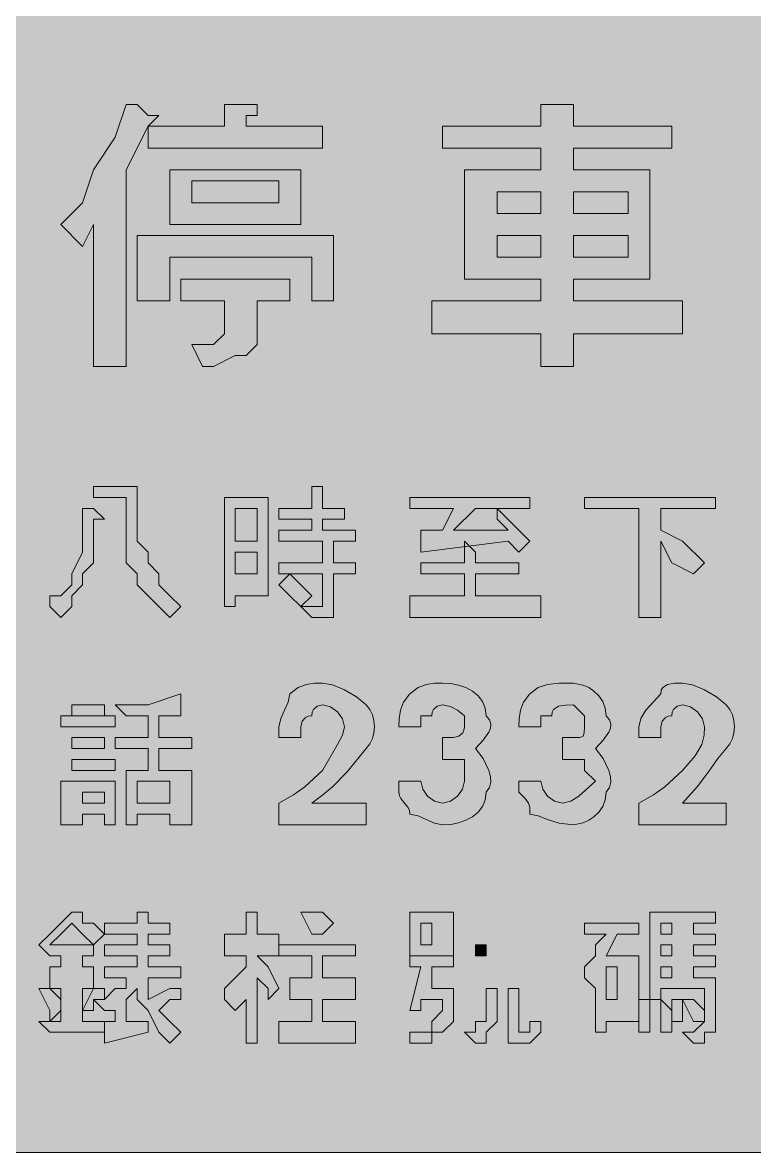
# Model space of a CAD drawing. Header units: metres. Extents: x 10 to 558, y 11 to 259.
# Drawn here: x 284 to 364.4, y 10.6 to 134.8 of the extents above; entities that cross this region are included whole.
import ezdxf

# ---------------------------------------------------------------- set-up
doc = ezdxf.new("R2010")
doc.units = ezdxf.units.M
doc.layers.add('FILL_FIREBRICK_C36B00', color=7, linetype='Continuous', true_color=0xc36b00)
doc.layers.add('FILL_WHITE_FFFFFF', color=7, linetype='Continuous', true_color=0xffffff)

msp = doc.modelspace()

# ---------------------------------------------------------------- hatches: boundary and pattern name
at = {"layer": 'FILL_FIREBRICK_C36B00', "true_color": 0xc36b00}
h = msp.add_hatch(color=7, dxfattribs=at)
h.dxf.hatch_style = 1
h.paths.add_polyline_path([(551.8, 258.91), (552.54, 258.75), (553.8, 258.21), (554.83, 257.44), (555.75, 256.56), (556.54, 256.06), (557.14, 255.47), (557.56, 254.83), (557.85, 254.16), (558.11, 252.85), (558.15, 251.76), (558.15, 17.76), (558.15, 15.36), (557.44, 14.48), (556.95, 13.71), (556.46, 13.17), (556.15, 13.01), (555.75, 12.96), (555.3, 12.17), (554.83, 11.57), (554.34, 11.15), (553.8, 10.86), (552.54, 10.6), (550.95, 10.56), (16.95, 10.56), (13.35, 10.56), (13.3, 10.96), (13.14, 11.27), (12.6, 11.76), (11.83, 12.25), (10.95, 12.96), (10.26, 13.88), (9.9, 14.91), (9.77, 16.17), (9.75, 17.76), (9.75, 251.76), (9.75, 254.16), (9.8, 254.56), (9.94, 254.87), (10.35, 255.36), (10.76, 255.85), (10.9, 256.16), (10.95, 256.56), (11.83, 256.75), (12.6, 257.16), (13.35, 257.76), (14.25, 257.95), (15.15, 258.36), (16.05, 258.77), (16.95, 258.96), (550.95, 258.96), (551.8, 258.91)])
at = {"layer": 'FILL_WHITE_FFFFFF', "true_color": 0xffffff}
h = msp.add_hatch(color=7, dxfattribs=at)
h.dxf.hatch_style = 1
h.paths.add_polyline_path([(297.75, 124.56), (298.95, 124.56), (297.75, 123.36), (295.35, 118.56), (295.35, 96.96), (291.75, 96.96), (291.75, 112.56), (290.55, 110.16), (288.15, 112.56), (290.55, 114.96), (291.75, 118.56), (294.15, 122.16), (295.35, 125.76), (296.55, 125.76), (297.75, 124.56)])
h = msp.add_hatch(color=7, dxfattribs=at)
h.dxf.hatch_style = 1
h.paths.add_polyline_path([(308.55, 125.76), (309.75, 125.76), (309.75, 124.56), (308.55, 124.56), (308.55, 123.36), (316.95, 123.36), (316.95, 120.96), (297.75, 120.96), (297.75, 123.36), (306.15, 123.36), (306.15, 125.76), (308.55, 125.76)])
h = msp.add_hatch(color=7, dxfattribs=at)
h.dxf.hatch_style = 1
h.paths.add_polyline_path([(344.55, 123.36), (355.35, 123.36), (355.35, 120.96), (344.55, 120.96), (344.55, 118.56), (352.95, 118.56), (352.95, 106.56), (344.55, 106.56), (344.55, 104.16), (356.55, 104.16), (356.55, 100.56), (344.55, 100.56), (344.55, 96.96), (340.95, 96.96), (340.95, 100.56), (328.95, 100.56), (328.95, 104.16), (340.95, 104.16), (340.95, 106.56), (332.55, 106.56), (332.55, 118.56), (340.95, 118.56), (340.95, 120.96), (330.15, 120.96), (330.15, 123.36), (340.95, 123.36), (340.95, 125.76), (344.55, 125.76), (344.55, 124.56), (344.55, 123.36)])
h.paths.add_polyline_path([(340.95, 113.76), (340.95, 116.16), (336.15, 116.16), (336.15, 113.76), (340.95, 113.76)], flags=16)
h.paths.add_polyline_path([(336.15, 108.96), (340.95, 108.96), (340.95, 111.36), (336.15, 111.36), (336.15, 108.96)], flags=16)
h.paths.add_polyline_path([(344.55, 116.16), (344.55, 113.76), (350.55, 113.76), (350.55, 116.16), (344.55, 116.16)], flags=16)
h.paths.add_polyline_path([(350.55, 111.36), (344.55, 111.36), (344.55, 108.96), (350.55, 108.96), (350.55, 111.36)], flags=16)
h = msp.add_hatch(color=7, dxfattribs=at)
h.dxf.hatch_style = 1
h.paths.add_polyline_path([(314.55, 112.56), (300.15, 112.56), (300.15, 118.56), (314.55, 118.56), (314.55, 112.56)])
h.paths.add_polyline_path([(312.15, 117.36), (302.55, 117.36), (302.55, 114.96), (312.15, 114.96), (312.15, 117.36)], flags=16)
h = msp.add_hatch(color=7, dxfattribs=at)
h.dxf.hatch_style = 1
h.paths.add_polyline_path([(318.15, 111.36), (318.15, 104.16), (315.75, 104.16), (315.75, 108.96), (300.15, 108.96), (300.15, 104.16), (296.55, 104.16), (296.55, 111.36), (318.15, 111.36)])
h = msp.add_hatch(color=7, dxfattribs=at)
h.dxf.hatch_style = 1
h.paths.add_polyline_path([(313.35, 106.56), (313.35, 104.16), (309.75, 104.16), (309.75, 101.76), (309.75, 99.36), (308.55, 98.16), (307.35, 98.16), (304.95, 96.96), (303.75, 96.96), (302.55, 99.36), (303.75, 99.36), (304.95, 99.36), (306.15, 100.56), (306.15, 101.76), (306.15, 104.16), (301.35, 104.16), (301.35, 106.56), (313.35, 106.56)])
h = msp.add_hatch(color=7, dxfattribs=at)
h.dxf.hatch_style = 1
h.paths.add_polyline_path([(296.55, 83.76), (296.55, 80.16), (296.55, 78.96), (296.55, 77.76), (297.75, 76.56), (297.75, 75.36), (298.95, 74.16), (298.95, 72.96), (300.15, 71.76), (301.35, 70.56), (300.15, 69.36), (298.95, 70.56), (297.75, 71.76), (296.55, 72.96), (296.55, 74.16), (295.35, 75.36), (295.35, 77.76), (295.35, 78.96), (295.35, 80.16), (295.35, 82.56), (291.75, 82.56), (291.75, 83.76), (296.55, 83.76)])
h = msp.add_hatch(color=7, dxfattribs=at)
h.dxf.hatch_style = 1
h.paths.add_polyline_path([(315.75, 80.16), (312.15, 80.16), (312.15, 81.36), (315.75, 81.36), (315.75, 83.76), (316.95, 83.76), (316.95, 81.36), (319.35, 81.36), (319.35, 80.16), (316.95, 80.16), (316.95, 78.96), (320.55, 78.96), (320.55, 77.76), (318.15, 77.76), (318.15, 75.36), (320.55, 75.36), (320.55, 74.16), (318.15, 74.16), (318.15, 70.56), (318.15, 69.36), (316.95, 69.36), (315.75, 69.36), (314.55, 70.56), (315.75, 70.56), (316.95, 70.56), (316.95, 71.76), (316.95, 74.16), (312.15, 74.16), (312.15, 75.36), (316.95, 75.36), (316.95, 77.76), (312.15, 77.76), (312.15, 78.96), (315.75, 78.96), (315.75, 80.16)])
h = msp.add_hatch(color=7, dxfattribs=at)
h.dxf.hatch_style = 1
h.paths.add_polyline_path([(309.75, 71.76), (307.35, 71.76), (307.35, 70.56), (306.15, 70.56), (306.15, 71.76), (306.15, 82.56), (310.95, 82.56), (310.95, 71.76), (309.75, 71.76)])
h.paths.add_polyline_path([(307.35, 81.36), (307.35, 77.76), (309.75, 77.76), (309.75, 81.36), (307.35, 81.36)], flags=16)
h.paths.add_polyline_path([(309.75, 76.56), (307.35, 76.56), (307.35, 74.16), (309.75, 74.16), (309.75, 76.56)], flags=16)
h = msp.add_hatch(color=7, dxfattribs=at)
h.dxf.hatch_style = 1
h.paths.add_polyline_path([(339.75, 77.76), (338.55, 76.56), (337.35, 77.76), (327.75, 76.56), (327.75, 78.96), (330.15, 78.96), (331.35, 81.36), (326.55, 81.36), (326.55, 82.56), (339.75, 82.56), (339.75, 81.36), (336.15, 81.36), (338.55, 78.96), (339.75, 77.76)])
h.paths.add_polyline_path([(333.75, 81.36), (331.35, 78.96), (337.35, 78.96), (336.15, 80.16), (336.15, 81.36), (333.75, 81.36)], flags=16)
h = msp.add_hatch(color=7, dxfattribs=at)
h.dxf.hatch_style = 1
h.paths.add_polyline_path([(360.15, 82.56), (360.15, 81.36), (354.15, 81.36), (354.15, 78.96), (356.55, 77.76), (358.95, 75.36), (357.75, 74.16), (355.35, 75.36), (354.15, 77.76), (354.15, 69.36), (351.75, 69.36), (351.75, 81.36), (345.75, 81.36), (345.75, 82.56), (360.15, 82.56)])
h = msp.add_hatch(color=7, dxfattribs=at)
h.dxf.hatch_style = 1
h.paths.add_polyline_path([(286.95, 71.76), (288.15, 71.76), (289.35, 72.96), (289.35, 74.16), (290.55, 76.56), (290.55, 77.76), (290.55, 78.96), (290.55, 81.36), (291.75, 81.36), (292.95, 80.16), (291.75, 80.16), (291.75, 78.96), (291.75, 76.56), (291.75, 75.36), (290.55, 74.16), (290.55, 72.96), (289.35, 71.76), (289.35, 70.56), (288.15, 69.36), (286.95, 70.56), (286.95, 71.76)])
h = msp.add_hatch(color=7, dxfattribs=at)
h.dxf.hatch_style = 1
h.paths.add_polyline_path([(338.55, 75.36), (338.55, 74.16), (333.75, 74.16), (333.75, 71.76), (340.95, 71.76), (340.95, 69.36), (326.55, 69.36), (326.55, 71.76), (332.55, 71.76), (332.55, 74.16), (327.75, 74.16), (327.75, 75.36), (332.55, 75.36), (332.55, 77.76), (333.75, 76.56), (333.75, 75.36), (338.55, 75.36)])
h = msp.add_hatch(color=7, dxfattribs=at)
h.dxf.hatch_style = 1
h.paths.add_polyline_path([(314.55, 72.96), (315.75, 71.76), (314.55, 70.56), (313.35, 71.76), (312.15, 72.96), (313.35, 74.16), (314.55, 72.96)])
h = msp.add_hatch(color=7, dxfattribs=at)
h.dxf.hatch_style = 1
h.paths.add_polyline_path([(312.15, 56.16), (312.15, 57.36), (312.34, 58.26), (312.75, 59.16), (313.16, 60.06), (313.35, 60.96), (314.25, 61.65), (315.15, 62.01), (316.05, 62.14), (316.95, 62.16), (318.04, 61.95), (319.35, 61.41), (320.66, 60.64), (321.75, 59.76), (322.14, 59.26), (322.42, 58.67), (322.59, 58.03), (322.65, 57.36), (322.59, 56.69), (322.42, 56.05), (322.14, 55.46), (321.75, 54.96), (319.65, 52.41), (318.04, 50.74), (316.99, 49.86), (315.75, 48.96), (321.75, 48.96), (321.75, 46.56), (312.15, 46.56), (312.15, 48.96), (313.74, 49.86), (315, 50.76), (316.95, 52.56), (318.6, 55.41), (319.14, 56.44), (319.35, 57.36), (319.14, 58.24), (318.6, 59.01), (317.83, 59.55), (316.95, 59.76), (316.35, 59.61), (315.94, 59.25), (315.8, 58.96), (315.75, 58.56), (315.35, 58.51), (315.06, 58.37), (314.7, 57.96), (314.55, 57.36), (314.55, 56.16), (312.15, 56.16)])
h = msp.add_hatch(color=7, dxfattribs=at)
h.dxf.hatch_style = 1
h.paths.add_polyline_path([(332.55, 52.56), (332.55, 53.76), (331.35, 53.76), (330.15, 53.76), (330.15, 56.16), (331.35, 56.16), (331.95, 56.31), (332.36, 56.67), (332.5, 56.96), (332.55, 57.36), (332.55, 58.56), (331.8, 59.16), (331.03, 59.57), (330.15, 59.76), (329.55, 59.61), (329.14, 59.25), (329, 58.96), (328.95, 58.56), (327.75, 58.56), (327.75, 57.36), (325.35, 57.36), (325.37, 58.26), (325.5, 59.16), (325.86, 60.06), (326.55, 60.96), (327.45, 61.65), (328.35, 62.01), (329.25, 62.14), (330.15, 62.16), (331.05, 62.1), (331.91, 61.93), (332.72, 61.65), (333.45, 61.26), (334.06, 60.75), (334.54, 60.13), (334.84, 59.4), (334.95, 58.56), (335.29, 58.11), (335.44, 57.66), (335.41, 57.21), (335.25, 56.76), (334.61, 55.86), (333.75, 54.96), (334.61, 53.87), (335.25, 52.56), (335.41, 51.89), (335.44, 51.25), (335.29, 50.66), (334.95, 50.16), (334.84, 49.32), (334.54, 48.58), (334.06, 47.97), (333.45, 47.46), (332.72, 47.07), (331.91, 46.78), (331.05, 46.62), (330.15, 46.56), (329.25, 46.75), (328.35, 47.16), (327.45, 47.57), (326.55, 47.76), (326.5, 48.16), (326.36, 48.47), (325.95, 48.96), (325.54, 49.45), (325.4, 49.76), (325.35, 50.16), (325.35, 51.36), (327.75, 51.36), (327.96, 50.48), (328.5, 49.71), (329.27, 49.17), (330.15, 48.96), (331.03, 49.17), (331.8, 49.71), (332.34, 50.48), (332.55, 51.36), (332.55, 52.56)])
h = msp.add_hatch(color=7, dxfattribs=at)
h.dxf.hatch_style = 1
h.paths.add_polyline_path([(345.75, 52.56), (345.75, 53.76), (344.55, 53.76), (343.35, 53.76), (343.35, 56.16), (344.55, 56.16), (345.24, 56.18), (345.6, 56.31), (345.73, 56.67), (345.75, 57.36), (345.75, 58.56), (344.55, 59.76), (343.67, 59.74), (342.9, 59.61), (342.36, 59.25), (342.2, 58.96), (342.15, 58.56), (340.95, 58.56), (340.95, 57.36), (338.55, 57.36), (338.57, 58.26), (338.7, 59.16), (339.06, 60.06), (339.75, 60.96), (340.67, 61.65), (341.7, 62.01), (342.96, 62.14), (344.55, 62.16), (345.62, 61.93), (346.22, 61.65), (346.8, 61.26), (347.33, 60.75), (347.76, 60.13), (348.04, 59.4), (348.15, 58.56), (348.49, 58.11), (348.64, 57.66), (348.61, 57.21), (348.45, 56.76), (347.81, 55.86), (346.95, 54.96), (347.81, 53.87), (348.45, 52.56), (348.61, 51.89), (348.64, 51.25), (348.49, 50.66), (348.15, 50.16), (348.04, 49.32), (347.76, 48.58), (347.33, 47.97), (346.8, 47.46), (346.22, 47.07), (345.62, 46.78), (344.55, 46.56), (342.96, 46.75), (341.7, 47.16), (340.67, 47.57), (339.75, 47.76), (339.73, 48.47), (339.6, 48.96), (339.24, 49.45), (338.55, 50.16), (338.55, 51.36), (340.95, 51.36), (341.16, 50.48), (341.7, 49.71), (342.47, 49.17), (343.35, 48.96), (344.25, 49.17), (345.15, 49.71), (346.95, 51.36), (345.75, 52.56)])
h = msp.add_hatch(color=7, dxfattribs=at)
h.dxf.hatch_style = 1
h.paths.add_polyline_path([(351.75, 56.16), (351.75, 57.36), (351.96, 58.26), (352.5, 59.16), (354.15, 60.96), (354.2, 61.36), (354.36, 61.65), (354.9, 62.01), (355.67, 62.14), (356.55, 62.16), (357.64, 61.95), (358.95, 61.41), (360.26, 60.64), (361.35, 59.76), (361.74, 59.26), (362.02, 58.67), (362.19, 58.03), (362.25, 57.36), (362.19, 56.69), (362.02, 56.05), (361.74, 55.46), (361.35, 54.96), (360.43, 53.85), (359.4, 52.41), (358.14, 50.74), (356.55, 48.96), (361.35, 48.96), (361.35, 46.56), (351.75, 46.56), (351.75, 48.96), (353.34, 49.86), (354.6, 50.76), (356.55, 52.56), (357.94, 54.15), (358.65, 55.41), (358.91, 56.44), (358.95, 57.36), (358.74, 58.24), (358.2, 59.01), (357.43, 59.55), (356.55, 59.76), (355.95, 59.61), (355.54, 59.25), (355.4, 58.96), (355.35, 58.56), (354.95, 58.51), (354.66, 58.37), (354.3, 57.96), (354.15, 57.36), (354.15, 56.16), (351.75, 56.16)])
h = msp.add_hatch(color=7, dxfattribs=at)
h.dxf.hatch_style = 1
h.paths.add_polyline_path([(301.35, 60.96), (301.35, 59.76), (301.35, 58.56), (300.15, 58.56), (298.95, 58.56), (298.95, 56.16), (302.55, 56.16), (302.55, 54.96), (298.95, 54.96), (298.95, 52.56), (302.55, 52.56), (302.55, 46.56), (300.15, 46.56), (300.15, 47.76), (296.55, 47.76), (296.55, 46.56), (295.35, 46.56), (295.35, 52.56), (297.75, 52.56), (297.75, 54.96), (294.15, 54.96), (294.15, 56.16), (297.75, 56.16), (297.75, 58.56), (295.35, 58.56), (294.15, 59.76), (297.75, 59.76), (301.35, 60.96)])
h.paths.add_polyline_path([(300.15, 51.36), (296.55, 51.36), (296.55, 48.96), (300.15, 48.96), (300.15, 51.36)], flags=16)
h = msp.add_hatch(color=7, dxfattribs=at)
h.dxf.hatch_style = 1
h.paths.add_polyline_path([(292.95, 59.76), (292.95, 58.56), (289.35, 58.56), (289.35, 59.76), (292.95, 59.76)])
h = msp.add_hatch(color=7, dxfattribs=at)
h.dxf.hatch_style = 1
h.paths.add_polyline_path([(294.15, 58.56), (294.15, 57.36), (288.15, 57.36), (288.15, 58.56), (294.15, 58.56)])
h = msp.add_hatch(color=7, dxfattribs=at)
h.dxf.hatch_style = 1
h.paths.add_polyline_path([(292.95, 56.16), (292.95, 54.96), (289.35, 54.96), (289.35, 56.16), (292.95, 56.16)])
h = msp.add_hatch(color=7, dxfattribs=at)
h.dxf.hatch_style = 1
h.paths.add_polyline_path([(294.15, 53.76), (294.15, 52.56), (289.35, 52.56), (289.35, 53.76), (294.15, 53.76)])
h = msp.add_hatch(color=7, dxfattribs=at)
h.dxf.hatch_style = 1
h.paths.add_polyline_path([(294.15, 51.36), (294.15, 46.56), (292.95, 46.56), (292.95, 47.76), (290.55, 47.76), (290.55, 46.56), (288.15, 46.56), (288.15, 51.36), (294.15, 51.36)])
h.paths.add_polyline_path([(292.95, 50.16), (290.55, 50.16), (290.55, 48.96), (292.95, 48.96), (292.95, 50.16)], flags=16)
h = msp.add_hatch(color=7, dxfattribs=at)
h.dxf.hatch_style = 1
h.paths.add_polyline_path([(291.75, 30.96), (291.75, 28.56), (290.55, 28.56), (290.55, 24.96), (292.95, 24.96), (292.95, 23.76), (286.95, 23.76), (285.75, 24.96), (288.15, 24.96), (288.15, 28.56), (286.95, 28.56), (286.95, 30.96), (288.15, 30.96), (288.15, 32.16), (286.95, 32.16), (285.75, 33.36), (286.95, 34.56), (288.15, 35.76), (289.35, 36.96), (290.55, 36.96), (290.55, 35.76), (291.75, 35.76), (292.95, 34.56), (291.75, 33.36), (291.75, 32.16), (290.55, 32.16), (290.55, 30.96), (291.75, 30.96)])
h.paths.add_polyline_path([(290.55, 34.56), (289.35, 35.76), (288.15, 34.56), (286.95, 33.36), (291.75, 33.36), (290.55, 34.56)], flags=16)
h = msp.add_hatch(color=7, dxfattribs=at)
h.dxf.hatch_style = 1
h.paths.add_polyline_path([(296.55, 35.76), (296.55, 36.96), (297.75, 36.96), (297.75, 35.76), (300.15, 35.76), (300.15, 34.56), (297.75, 34.56), (297.75, 33.36), (300.15, 33.36), (300.15, 32.16), (297.75, 32.16), (297.75, 30.96), (301.35, 30.96), (301.35, 29.76), (297.75, 29.76), (297.75, 28.56), (297.75, 27.36), (300.15, 28.56), (301.35, 28.56), (301.35, 27.36), (300.15, 27.36), (298.95, 26.16), (300.15, 24.96), (301.35, 23.76), (300.15, 22.56), (298.95, 23.76), (297.75, 26.16), (296.55, 27.36), (296.55, 28.56), (295.35, 27.36), (295.35, 24.96), (297.75, 24.96), (297.75, 23.76), (292.95, 22.56), (292.95, 24.96), (294.15, 24.96), (294.15, 26.16), (292.95, 26.16), (291.75, 27.36), (292.95, 27.36), (294.15, 28.56), (295.35, 28.56), (295.35, 29.76), (292.95, 29.76), (292.95, 30.96), (296.55, 30.96), (296.55, 32.16), (292.95, 32.16), (292.95, 33.36), (296.55, 33.36), (296.55, 34.56), (292.95, 34.56), (292.95, 35.76), (296.55, 35.76)])
h = msp.add_hatch(color=7, dxfattribs=at)
h.dxf.hatch_style = 1
h.paths.add_polyline_path([(306.15, 27.36), (306.15, 28.56), (307.35, 29.76), (308.55, 30.96), (308.55, 32.16), (306.15, 32.16), (306.15, 34.56), (308.55, 34.56), (308.55, 36.96), (309.75, 36.96), (309.75, 34.56), (312.15, 34.56), (312.15, 32.16), (309.75, 32.16), (310.95, 30.96), (312.15, 28.56), (310.95, 27.36), (310.95, 28.56), (309.75, 29.76), (309.75, 22.56), (308.55, 22.56), (308.55, 27.36), (307.35, 26.16), (306.15, 27.36)])
h = msp.add_hatch(color=7, dxfattribs=at)
h.dxf.hatch_style = 1
h.paths.add_polyline_path([(316.95, 36.96), (318.15, 35.76), (316.95, 34.56), (315.75, 34.56), (314.55, 36.96), (315.75, 36.96), (316.95, 36.96)])
h = msp.add_hatch(color=7, dxfattribs=at)
h.dxf.hatch_style = 1
h.paths.add_polyline_path([(331.35, 32.16), (326.55, 32.16), (326.55, 36.96), (331.35, 36.96), (331.35, 32.16)])
h.paths.add_polyline_path([(328.95, 35.76), (327.75, 35.76), (327.75, 33.36), (328.95, 33.36), (328.95, 35.76)], flags=16)
h = msp.add_hatch(color=7, dxfattribs=at)
h.dxf.hatch_style = 1
h.paths.add_polyline_path([(357.75, 34.56), (360.15, 34.56), (360.15, 33.36), (357.75, 33.36), (357.75, 32.16), (360.15, 32.16), (360.15, 30.96), (357.75, 30.96), (357.75, 29.76), (360.15, 29.76), (360.15, 28.56), (360.15, 27.36), (360.15, 26.16), (360.15, 24.96), (360.15, 23.76), (358.95, 23.76), (358.95, 22.56), (357.75, 22.56), (356.55, 23.76), (357.75, 23.76), (358.95, 24.96), (358.95, 26.16), (358.95, 27.36), (358.95, 28.56), (354.15, 28.56), (354.15, 27.36), (352.95, 27.36), (352.95, 36.96), (360.15, 36.96), (360.15, 35.76), (357.75, 35.76), (357.75, 34.56)])
h.paths.add_polyline_path([(354.15, 29.76), (355.35, 29.76), (355.35, 30.96), (354.15, 30.96), (354.15, 29.76)], flags=16)
h.paths.add_polyline_path([(354.15, 35.76), (354.15, 34.56), (355.35, 34.56), (355.35, 35.76), (354.15, 35.76)], flags=16)
h.paths.add_polyline_path([(355.35, 33.36), (354.15, 33.36), (354.15, 32.16), (355.35, 32.16), (355.35, 33.36)], flags=16)
h = msp.add_hatch(color=7, dxfattribs=at)
h.dxf.hatch_style = 1
h.paths.add_polyline_path([(346.95, 32.16), (346.95, 33.36), (348.15, 34.56), (345.75, 34.56), (345.75, 35.76), (351.75, 35.76), (351.75, 34.56), (349.35, 34.56), (348.15, 32.16), (351.75, 32.16), (351.75, 24.96), (349.35, 24.96), (348.15, 24.96), (348.15, 23.76), (346.95, 23.76), (346.95, 28.56), (345.75, 29.76), (345.75, 30.96), (346.95, 32.16)])
h.paths.add_polyline_path([(349.35, 30.96), (348.15, 30.96), (348.15, 27.36), (349.35, 27.36), (349.35, 30.96)], flags=16)
h = msp.add_hatch(color=7, dxfattribs=at)
h.dxf.hatch_style = 1
h.paths.add_polyline_path([(320.55, 33.36), (320.55, 32.16), (316.95, 32.16), (316.95, 29.76), (320.55, 29.76), (320.55, 27.36), (316.95, 27.36), (316.95, 24.96), (320.55, 24.96), (320.55, 22.56), (312.15, 22.56), (312.15, 24.96), (315.75, 24.96), (315.75, 27.36), (313.35, 27.36), (313.35, 29.76), (315.75, 29.76), (315.75, 32.16), (312.15, 32.16), (312.15, 33.36), (320.55, 33.36)])
h = msp.add_hatch(color=7, dxfattribs=at)
h.dxf.hatch_style = 1
h.paths.add_polyline_path([(333.75, 33.36), (334.95, 33.36), (334.95, 32.16), (333.75, 32.16), (333.75, 33.36)])
h = msp.add_hatch(color=7, dxfattribs=at)
h.dxf.hatch_style = 1
h.paths.add_polyline_path([(330.15, 27.36), (327.75, 27.36), (327.75, 26.16), (326.55, 26.16), (327.75, 30.96), (326.55, 30.96), (326.55, 32.16), (331.35, 32.16), (331.35, 30.96), (328.95, 30.96), (328.95, 28.56), (331.35, 28.56), (331.35, 27.36), (331.35, 26.16), (331.35, 24.96), (330.15, 23.76), (328.95, 23.76), (328.95, 24.96), (330.15, 26.16), (330.15, 27.36)])
h = msp.add_hatch(color=7, dxfattribs=at)
h.dxf.hatch_style = 1
h.paths.add_polyline_path([(288.15, 27.36), (288.15, 26.16), (286.95, 24.96), (286.95, 26.16), (285.75, 28.56), (286.95, 28.56), (288.15, 27.36)])
h = msp.add_hatch(color=7, dxfattribs=at)
h.dxf.hatch_style = 1
h.paths.add_polyline_path([(291.75, 28.56), (292.95, 28.56), (292.95, 27.36), (291.75, 27.36), (291.75, 26.16), (290.55, 26.16), (291.75, 28.56)])
h = msp.add_hatch(color=7, dxfattribs=at)
h.dxf.hatch_style = 1
h.paths.add_polyline_path([(333.75, 23.76), (333.75, 24.96), (334.95, 24.96), (334.95, 26.16), (334.95, 28.56), (336.15, 28.56), (336.15, 27.36), (336.15, 26.16), (336.15, 24.96), (334.95, 23.76), (334.95, 22.56), (333.75, 22.56), (332.55, 23.76), (333.75, 23.76)])
h = msp.add_hatch(color=7, dxfattribs=at)
h.dxf.hatch_style = 1
h.paths.add_polyline_path([(338.55, 28.56), (338.55, 27.36), (338.55, 24.96), (338.55, 23.76), (339.75, 23.76), (339.75, 24.96), (340.95, 24.96), (340.95, 23.76), (339.75, 22.56), (338.55, 22.56), (337.35, 22.56), (337.35, 23.76), (337.35, 24.96), (337.35, 28.56), (338.55, 28.56)])
h = msp.add_hatch(color=7, dxfattribs=at)
h.dxf.hatch_style = 1
h.paths.add_polyline_path([(351.75, 27.36), (352.95, 27.36), (352.95, 24.96), (352.95, 23.76), (351.75, 23.76), (351.75, 27.36)])
h = msp.add_hatch(color=7, dxfattribs=at)
h.dxf.hatch_style = 1
h.paths.add_polyline_path([(354.15, 27.36), (355.35, 26.16), (355.35, 23.76), (354.15, 23.76), (354.15, 27.36)])
h = msp.add_hatch(color=7, dxfattribs=at)
h.dxf.hatch_style = 1
h.paths.add_polyline_path([(355.35, 27.36), (356.55, 27.36), (356.55, 26.16), (356.55, 24.96), (355.35, 24.96), (355.35, 27.36)])
h = msp.add_hatch(color=7, dxfattribs=at)
h.dxf.hatch_style = 1
h.paths.add_polyline_path([(356.55, 27.36), (357.75, 27.36), (358.95, 26.16), (358.95, 24.96), (357.75, 24.96), (356.55, 27.36)])
h = msp.add_hatch(color=7, dxfattribs=at)
h.dxf.hatch_style = 1
h.paths.add_polyline_path([(326.55, 22.56), (326.55, 23.76), (327.75, 23.76), (328.95, 23.76), (328.95, 22.56), (327.75, 22.56), (326.55, 22.56)])

# ---------------------------------------------------------------- linework, layer by layer
at = {"layer": 'FILL_FIREBRICK_C36B00', "lineweight": 0, "true_color": 0xc36b00}
msp.add_lwpolyline([(550.95, 10.56), (16.95, 10.56)], dxfattribs=at)
at = {"layer": 'FILL_WHITE_FFFFFF', "lineweight": 0, "true_color": 0xffffff}
for points in [[(297.75, 124.56), (298.95, 124.56), (297.75, 123.36), (295.35, 118.56), (295.35, 96.96), (291.75, 96.96), (291.75, 112.56), (290.55, 110.16), (288.15, 112.56), (290.55, 114.96), (291.75, 118.56), (294.15, 122.16), (295.35, 125.76), (296.55, 125.76)], [(308.55, 125.76), (309.75, 125.76), (309.75, 124.56), (308.55, 124.56), (308.55, 123.36), (316.95, 123.36), (316.95, 120.96), (297.75, 120.96), (297.75, 123.36), (306.15, 123.36), (306.15, 125.76)], [(344.55, 123.36), (355.35, 123.36), (355.35, 120.96), (344.55, 120.96), (344.55, 118.56), (352.95, 118.56), (352.95, 106.56), (344.55, 106.56), (344.55, 104.16), (356.55, 104.16), (356.55, 100.56), (344.55, 100.56), (344.55, 96.96), (340.95, 96.96), (340.95, 100.56), (328.95, 100.56), (328.95, 104.16), (340.95, 104.16), (340.95, 106.56), (332.55, 106.56), (332.55, 118.56), (340.95, 118.56), (340.95, 120.96), (330.15, 120.96), (330.15, 123.36), (340.95, 123.36), (340.95, 125.76), (344.55, 125.76), (344.55, 124.56)], [(314.55, 112.56), (300.15, 112.56), (300.15, 118.56), (314.55, 118.56)], [(312.15, 117.36), (302.55, 117.36), (302.55, 114.96), (312.15, 114.96)], [(340.95, 113.76), (340.95, 116.16), (336.15, 116.16), (336.15, 113.76)], [(344.55, 116.16), (344.55, 113.76), (350.55, 113.76), (350.55, 116.16)], [(318.15, 111.36), (318.15, 104.16), (315.75, 104.16), (315.75, 108.96), (300.15, 108.96), (300.15, 104.16), (296.55, 104.16), (296.55, 111.36)], [(336.15, 108.96), (340.95, 108.96), (340.95, 111.36), (336.15, 111.36)], [(350.55, 111.36), (344.55, 111.36), (344.55, 108.96), (350.55, 108.96)], [(313.35, 106.56), (313.35, 104.16), (309.75, 104.16), (309.75, 101.76), (309.75, 99.36), (308.55, 98.16), (307.35, 98.16), (304.95, 96.96), (303.75, 96.96), (302.55, 99.36), (303.75, 99.36), (304.95, 99.36), (306.15, 100.56), (306.15, 101.76), (306.15, 104.16), (301.35, 104.16), (301.35, 106.56)], [(296.55, 83.76), (296.55, 80.16), (296.55, 78.96), (296.55, 77.76), (297.75, 76.56), (297.75, 75.36), (298.95, 74.16), (298.95, 72.96), (300.15, 71.76), (301.35, 70.56), (300.15, 69.36), (298.95, 70.56), (297.75, 71.76), (296.55, 72.96), (296.55, 74.16), (295.35, 75.36), (295.35, 77.76), (295.35, 78.96), (295.35, 80.16), (295.35, 82.56), (291.75, 82.56), (291.75, 83.76)], [(315.75, 80.16), (312.15, 80.16), (312.15, 81.36), (315.75, 81.36), (315.75, 83.76), (316.95, 83.76), (316.95, 81.36), (319.35, 81.36), (319.35, 80.16), (316.95, 80.16), (316.95, 78.96), (320.55, 78.96), (320.55, 77.76), (318.15, 77.76), (318.15, 75.36), (320.55, 75.36), (320.55, 74.16), (318.15, 74.16), (318.15, 70.56), (318.15, 69.36), (316.95, 69.36), (315.75, 69.36), (314.55, 70.56), (315.75, 70.56), (316.95, 70.56), (316.95, 71.76), (316.95, 74.16), (312.15, 74.16), (312.15, 75.36), (316.95, 75.36), (316.95, 77.76), (312.15, 77.76), (312.15, 78.96), (315.75, 78.96)], [(309.75, 71.76), (307.35, 71.76), (307.35, 70.56), (306.15, 70.56), (306.15, 71.76), (306.15, 82.56), (310.95, 82.56), (310.95, 71.76)], [(339.75, 77.76), (338.55, 76.56), (337.35, 77.76), (327.75, 76.56), (327.75, 78.96), (330.15, 78.96), (331.35, 81.36), (326.55, 81.36), (326.55, 82.56), (339.75, 82.56), (339.75, 81.36), (336.15, 81.36), (338.55, 78.96)], [(360.15, 82.56), (360.15, 81.36), (354.15, 81.36), (354.15, 78.96), (356.55, 77.76), (358.95, 75.36), (357.75, 74.16), (355.35, 75.36), (354.15, 77.76), (354.15, 69.36), (351.75, 69.36), (351.75, 81.36), (345.75, 81.36), (345.75, 82.56)], [(286.95, 71.76), (288.15, 71.76), (289.35, 72.96), (289.35, 74.16), (290.55, 76.56), (290.55, 77.76), (290.55, 78.96), (290.55, 81.36), (291.75, 81.36), (292.95, 80.16), (291.75, 80.16), (291.75, 78.96), (291.75, 76.56), (291.75, 75.36), (290.55, 74.16), (290.55, 72.96), (289.35, 71.76), (289.35, 70.56), (288.15, 69.36), (286.95, 70.56)], [(307.35, 81.36), (307.35, 77.76), (309.75, 77.76), (309.75, 81.36)], [(333.75, 81.36), (331.35, 78.96), (337.35, 78.96), (336.15, 80.16), (336.15, 81.36)], [(338.55, 75.36), (338.55, 74.16), (333.75, 74.16), (333.75, 71.76), (340.95, 71.76), (340.95, 69.36), (326.55, 69.36), (326.55, 71.76), (332.55, 71.76), (332.55, 74.16), (327.75, 74.16), (327.75, 75.36), (332.55, 75.36), (332.55, 77.76), (333.75, 76.56), (333.75, 75.36)], [(309.75, 76.56), (307.35, 76.56), (307.35, 74.16), (309.75, 74.16)], [(314.55, 72.96), (315.75, 71.76), (314.55, 70.56), (313.35, 71.76), (312.15, 72.96), (313.35, 74.16)], [(312.15, 56.16), (312.15, 57.36), (312.34, 58.26), (312.75, 59.16), (313.16, 60.06), (313.35, 60.96), (314.25, 61.65), (315.15, 62.01), (316.05, 62.14), (316.95, 62.16), (318.04, 61.95), (319.35, 61.41), (320.66, 60.64), (321.75, 59.76), (322.14, 59.26), (322.42, 58.67), (322.59, 58.03), (322.65, 57.36), (322.59, 56.69), (322.42, 56.05), (322.14, 55.46), (321.75, 54.96), (319.65, 52.41), (318.04, 50.74), (316.99, 49.86), (315.75, 48.96), (321.75, 48.96), (321.75, 46.56), (312.15, 46.56), (312.15, 48.96), (313.74, 49.86), (315, 50.76), (316.95, 52.56), (318.6, 55.41), (319.14, 56.44), (319.35, 57.36), (319.14, 58.24), (318.6, 59.01), (317.83, 59.55), (316.95, 59.76), (316.35, 59.61), (315.94, 59.25), (315.8, 58.96), (315.75, 58.56), (315.35, 58.51), (315.06, 58.37), (314.7, 57.96), (314.55, 57.36), (314.55, 56.16)], [(332.55, 52.56), (332.55, 53.76), (331.35, 53.76), (330.15, 53.76), (330.15, 56.16), (331.35, 56.16), (331.95, 56.31), (332.36, 56.67), (332.5, 56.96), (332.55, 57.36), (332.55, 58.56), (331.8, 59.16), (331.03, 59.57), (330.15, 59.76), (329.55, 59.61), (329.14, 59.25), (329, 58.96), (328.95, 58.56), (327.75, 58.56), (327.75, 57.36), (325.35, 57.36), (325.37, 58.26), (325.5, 59.16), (325.86, 60.06), (326.55, 60.96), (327.45, 61.65), (328.35, 62.01), (329.25, 62.14), (330.15, 62.16), (331.05, 62.1), (331.91, 61.93), (332.72, 61.65), (333.45, 61.26), (334.06, 60.75), (334.54, 60.13), (334.84, 59.4), (334.95, 58.56), (335.29, 58.11), (335.44, 57.66), (335.41, 57.21), (335.25, 56.76), (334.61, 55.86), (333.75, 54.96), (334.61, 53.87), (335.25, 52.56), (335.41, 51.89), (335.44, 51.25), (335.29, 50.66), (334.95, 50.16), (334.84, 49.32), (334.54, 48.58), (334.06, 47.97), (333.45, 47.46), (332.72, 47.07), (331.91, 46.78), (331.05, 46.62), (330.15, 46.56), (329.25, 46.75), (328.35, 47.16), (327.45, 47.57), (326.55, 47.76), (326.5, 48.16), (326.36, 48.47), (325.95, 48.96), (325.54, 49.45), (325.4, 49.76), (325.35, 50.16), (325.35, 51.36), (327.75, 51.36), (327.96, 50.48), (328.5, 49.71), (329.27, 49.17), (330.15, 48.96), (331.03, 49.17), (331.8, 49.71), (332.34, 50.48), (332.55, 51.36)], [(345.75, 52.56), (345.75, 53.76), (344.55, 53.76), (343.35, 53.76), (343.35, 56.16), (344.55, 56.16), (345.24, 56.18), (345.6, 56.31), (345.73, 56.67), (345.75, 57.36), (345.75, 58.56), (344.55, 59.76), (343.67, 59.74), (342.9, 59.61), (342.36, 59.25), (342.2, 58.96), (342.15, 58.56), (340.95, 58.56), (340.95, 57.36), (338.55, 57.36), (338.57, 58.26), (338.7, 59.16), (339.06, 60.06), (339.75, 60.96), (340.67, 61.65), (341.7, 62.01), (342.96, 62.14), (344.55, 62.16), (345.62, 61.93), (346.22, 61.65), (346.8, 61.26), (347.33, 60.75), (347.76, 60.13), (348.04, 59.4), (348.15, 58.56), (348.49, 58.11), (348.64, 57.66), (348.61, 57.21), (348.45, 56.76), (347.81, 55.86), (346.95, 54.96), (347.81, 53.87), (348.45, 52.56), (348.61, 51.89), (348.64, 51.25), (348.49, 50.66), (348.15, 50.16), (348.04, 49.32), (347.76, 48.58), (347.33, 47.97), (346.8, 47.46), (346.22, 47.07), (345.62, 46.78), (344.55, 46.56), (342.96, 46.75), (341.7, 47.16), (340.67, 47.57), (339.75, 47.76), (339.73, 48.47), (339.6, 48.96), (339.24, 49.45), (338.55, 50.16), (338.55, 51.36), (340.95, 51.36), (341.16, 50.48), (341.7, 49.71), (342.47, 49.17), (343.35, 48.96), (344.25, 49.17), (345.15, 49.71), (346.95, 51.36)], [(351.75, 56.16), (351.75, 57.36), (351.96, 58.26), (352.5, 59.16), (354.15, 60.96), (354.2, 61.36), (354.36, 61.65), (354.9, 62.01), (355.67, 62.14), (356.55, 62.16), (357.64, 61.95), (358.95, 61.41), (360.26, 60.64), (361.35, 59.76), (361.74, 59.26), (362.02, 58.67), (362.19, 58.03), (362.25, 57.36), (362.19, 56.69), (362.02, 56.05), (361.74, 55.46), (361.35, 54.96), (360.43, 53.85), (359.4, 52.41), (358.14, 50.74), (356.55, 48.96), (361.35, 48.96), (361.35, 46.56), (351.75, 46.56), (351.75, 48.96), (353.34, 49.86), (354.6, 50.76), (356.55, 52.56), (357.94, 54.15), (358.65, 55.41), (358.91, 56.44), (358.95, 57.36), (358.74, 58.24), (358.2, 59.01), (357.43, 59.55), (356.55, 59.76), (355.95, 59.61), (355.54, 59.25), (355.4, 58.96), (355.35, 58.56), (354.95, 58.51), (354.66, 58.37), (354.3, 57.96), (354.15, 57.36), (354.15, 56.16)], [(301.35, 60.96), (301.35, 59.76), (301.35, 58.56), (300.15, 58.56), (298.95, 58.56), (298.95, 56.16), (302.55, 56.16), (302.55, 54.96), (298.95, 54.96), (298.95, 52.56), (302.55, 52.56), (302.55, 46.56), (300.15, 46.56), (300.15, 47.76), (296.55, 47.76), (296.55, 46.56), (295.35, 46.56), (295.35, 52.56), (297.75, 52.56), (297.75, 54.96), (294.15, 54.96), (294.15, 56.16), (297.75, 56.16), (297.75, 58.56), (295.35, 58.56), (294.15, 59.76), (297.75, 59.76)], [(292.95, 59.76), (292.95, 58.56), (289.35, 58.56), (289.35, 59.76)], [(294.15, 58.56), (294.15, 57.36), (288.15, 57.36), (288.15, 58.56)], [(292.95, 56.16), (292.95, 54.96), (289.35, 54.96), (289.35, 56.16)], [(294.15, 53.76), (294.15, 52.56), (289.35, 52.56), (289.35, 53.76)], [(294.15, 51.36), (294.15, 46.56), (292.95, 46.56), (292.95, 47.76), (290.55, 47.76), (290.55, 46.56), (288.15, 46.56), (288.15, 51.36)], [(300.15, 51.36), (296.55, 51.36), (296.55, 48.96), (300.15, 48.96)], [(292.95, 50.16), (290.55, 50.16), (290.55, 48.96), (292.95, 48.96)], [(291.75, 30.96), (291.75, 28.56), (290.55, 28.56), (290.55, 24.96), (292.95, 24.96), (292.95, 23.76), (286.95, 23.76), (285.75, 24.96), (288.15, 24.96), (288.15, 28.56), (286.95, 28.56), (286.95, 30.96), (288.15, 30.96), (288.15, 32.16), (286.95, 32.16), (285.75, 33.36), (286.95, 34.56), (288.15, 35.76), (289.35, 36.96), (290.55, 36.96), (290.55, 35.76), (291.75, 35.76), (292.95, 34.56), (291.75, 33.36), (291.75, 32.16), (290.55, 32.16), (290.55, 30.96)], [(296.55, 35.76), (296.55, 36.96), (297.75, 36.96), (297.75, 35.76), (300.15, 35.76), (300.15, 34.56), (297.75, 34.56), (297.75, 33.36), (300.15, 33.36), (300.15, 32.16), (297.75, 32.16), (297.75, 30.96), (301.35, 30.96), (301.35, 29.76), (297.75, 29.76), (297.75, 28.56), (297.75, 27.36), (300.15, 28.56), (301.35, 28.56), (301.35, 27.36), (300.15, 27.36), (298.95, 26.16), (300.15, 24.96), (301.35, 23.76), (300.15, 22.56), (298.95, 23.76), (297.75, 26.16), (296.55, 27.36), (296.55, 28.56), (295.35, 27.36), (295.35, 24.96), (297.75, 24.96), (297.75, 23.76), (292.95, 22.56), (292.95, 24.96), (294.15, 24.96), (294.15, 26.16), (292.95, 26.16), (291.75, 27.36), (292.95, 27.36), (294.15, 28.56), (295.35, 28.56), (295.35, 29.76), (292.95, 29.76), (292.95, 30.96), (296.55, 30.96), (296.55, 32.16), (292.95, 32.16), (292.95, 33.36), (296.55, 33.36), (296.55, 34.56), (292.95, 34.56), (292.95, 35.76)], [(306.15, 27.36), (306.15, 28.56), (307.35, 29.76), (308.55, 30.96), (308.55, 32.16), (306.15, 32.16), (306.15, 34.56), (308.55, 34.56), (308.55, 36.96), (309.75, 36.96), (309.75, 34.56), (312.15, 34.56), (312.15, 32.16), (309.75, 32.16), (310.95, 30.96), (312.15, 28.56), (310.95, 27.36), (310.95, 28.56), (309.75, 29.76), (309.75, 22.56), (308.55, 22.56), (308.55, 27.36), (307.35, 26.16)], [(316.95, 36.96), (318.15, 35.76), (316.95, 34.56), (315.75, 34.56), (314.55, 36.96), (315.75, 36.96)], [(331.35, 32.16), (326.55, 32.16), (326.55, 36.96), (331.35, 36.96)], [(357.75, 34.56), (360.15, 34.56), (360.15, 33.36), (357.75, 33.36), (357.75, 32.16), (360.15, 32.16), (360.15, 30.96), (357.75, 30.96), (357.75, 29.76), (360.15, 29.76), (360.15, 28.56), (360.15, 27.36), (360.15, 26.16), (360.15, 24.96), (360.15, 23.76), (358.95, 23.76), (358.95, 22.56), (357.75, 22.56), (356.55, 23.76), (357.75, 23.76), (358.95, 24.96), (358.95, 26.16), (358.95, 27.36), (358.95, 28.56), (354.15, 28.56), (354.15, 27.36), (352.95, 27.36), (352.95, 36.96), (360.15, 36.96), (360.15, 35.76), (357.75, 35.76)], [(290.55, 34.56), (289.35, 35.76), (288.15, 34.56), (286.95, 33.36), (291.75, 33.36)], [(328.95, 35.76), (327.75, 35.76), (327.75, 33.36), (328.95, 33.36)], [(346.95, 32.16), (346.95, 33.36), (348.15, 34.56), (345.75, 34.56), (345.75, 35.76), (351.75, 35.76), (351.75, 34.56), (349.35, 34.56), (348.15, 32.16), (351.75, 32.16), (351.75, 24.96), (349.35, 24.96), (348.15, 24.96), (348.15, 23.76), (346.95, 23.76), (346.95, 28.56), (345.75, 29.76), (345.75, 30.96)], [(354.15, 35.76), (354.15, 34.56), (355.35, 34.56), (355.35, 35.76)], [(320.55, 33.36), (320.55, 32.16), (316.95, 32.16), (316.95, 29.76), (320.55, 29.76), (320.55, 27.36), (316.95, 27.36), (316.95, 24.96), (320.55, 24.96), (320.55, 22.56), (312.15, 22.56), (312.15, 24.96), (315.75, 24.96), (315.75, 27.36), (313.35, 27.36), (313.35, 29.76), (315.75, 29.76), (315.75, 32.16), (312.15, 32.16), (312.15, 33.36)], [(333.75, 33.36), (334.95, 33.36), (334.95, 32.16), (333.75, 32.16)], [(355.35, 33.36), (354.15, 33.36), (354.15, 32.16), (355.35, 32.16)], [(330.15, 27.36), (327.75, 27.36), (327.75, 26.16), (326.55, 26.16), (327.75, 30.96), (326.55, 30.96), (326.55, 32.16), (331.35, 32.16), (331.35, 30.96), (328.95, 30.96), (328.95, 28.56), (331.35, 28.56), (331.35, 27.36), (331.35, 26.16), (331.35, 24.96), (330.15, 23.76), (328.95, 23.76), (328.95, 24.96), (330.15, 26.16)], [(349.35, 30.96), (348.15, 30.96), (348.15, 27.36), (349.35, 27.36)], [(354.15, 29.76), (355.35, 29.76), (355.35, 30.96), (354.15, 30.96)], [(288.15, 27.36), (288.15, 26.16), (286.95, 24.96), (286.95, 26.16), (285.75, 28.56), (286.95, 28.56)], [(291.75, 28.56), (292.95, 28.56), (292.95, 27.36), (291.75, 27.36), (291.75, 26.16), (290.55, 26.16)], [(333.75, 23.76), (333.75, 24.96), (334.95, 24.96), (334.95, 26.16), (334.95, 28.56), (336.15, 28.56), (336.15, 27.36), (336.15, 26.16), (336.15, 24.96), (334.95, 23.76), (334.95, 22.56), (333.75, 22.56), (332.55, 23.76)], [(338.55, 28.56), (338.55, 27.36), (338.55, 24.96), (338.55, 23.76), (339.75, 23.76), (339.75, 24.96), (340.95, 24.96), (340.95, 23.76), (339.75, 22.56), (338.55, 22.56), (337.35, 22.56), (337.35, 23.76), (337.35, 24.96), (337.35, 28.56)], [(351.75, 27.36), (352.95, 27.36), (352.95, 24.96), (352.95, 23.76), (351.75, 23.76)], [(354.15, 27.36), (355.35, 26.16), (355.35, 23.76), (354.15, 23.76)], [(355.35, 27.36), (356.55, 27.36), (356.55, 26.16), (356.55, 24.96), (355.35, 24.96)], [(356.55, 27.36), (357.75, 27.36), (358.95, 26.16), (358.95, 24.96), (357.75, 24.96)], [(326.55, 22.56), (326.55, 23.76), (327.75, 23.76), (328.95, 23.76), (328.95, 22.56), (327.75, 22.56)]]:
    msp.add_lwpolyline(points, close=True, dxfattribs=at)

doc.saveas('drawing.dxf')
